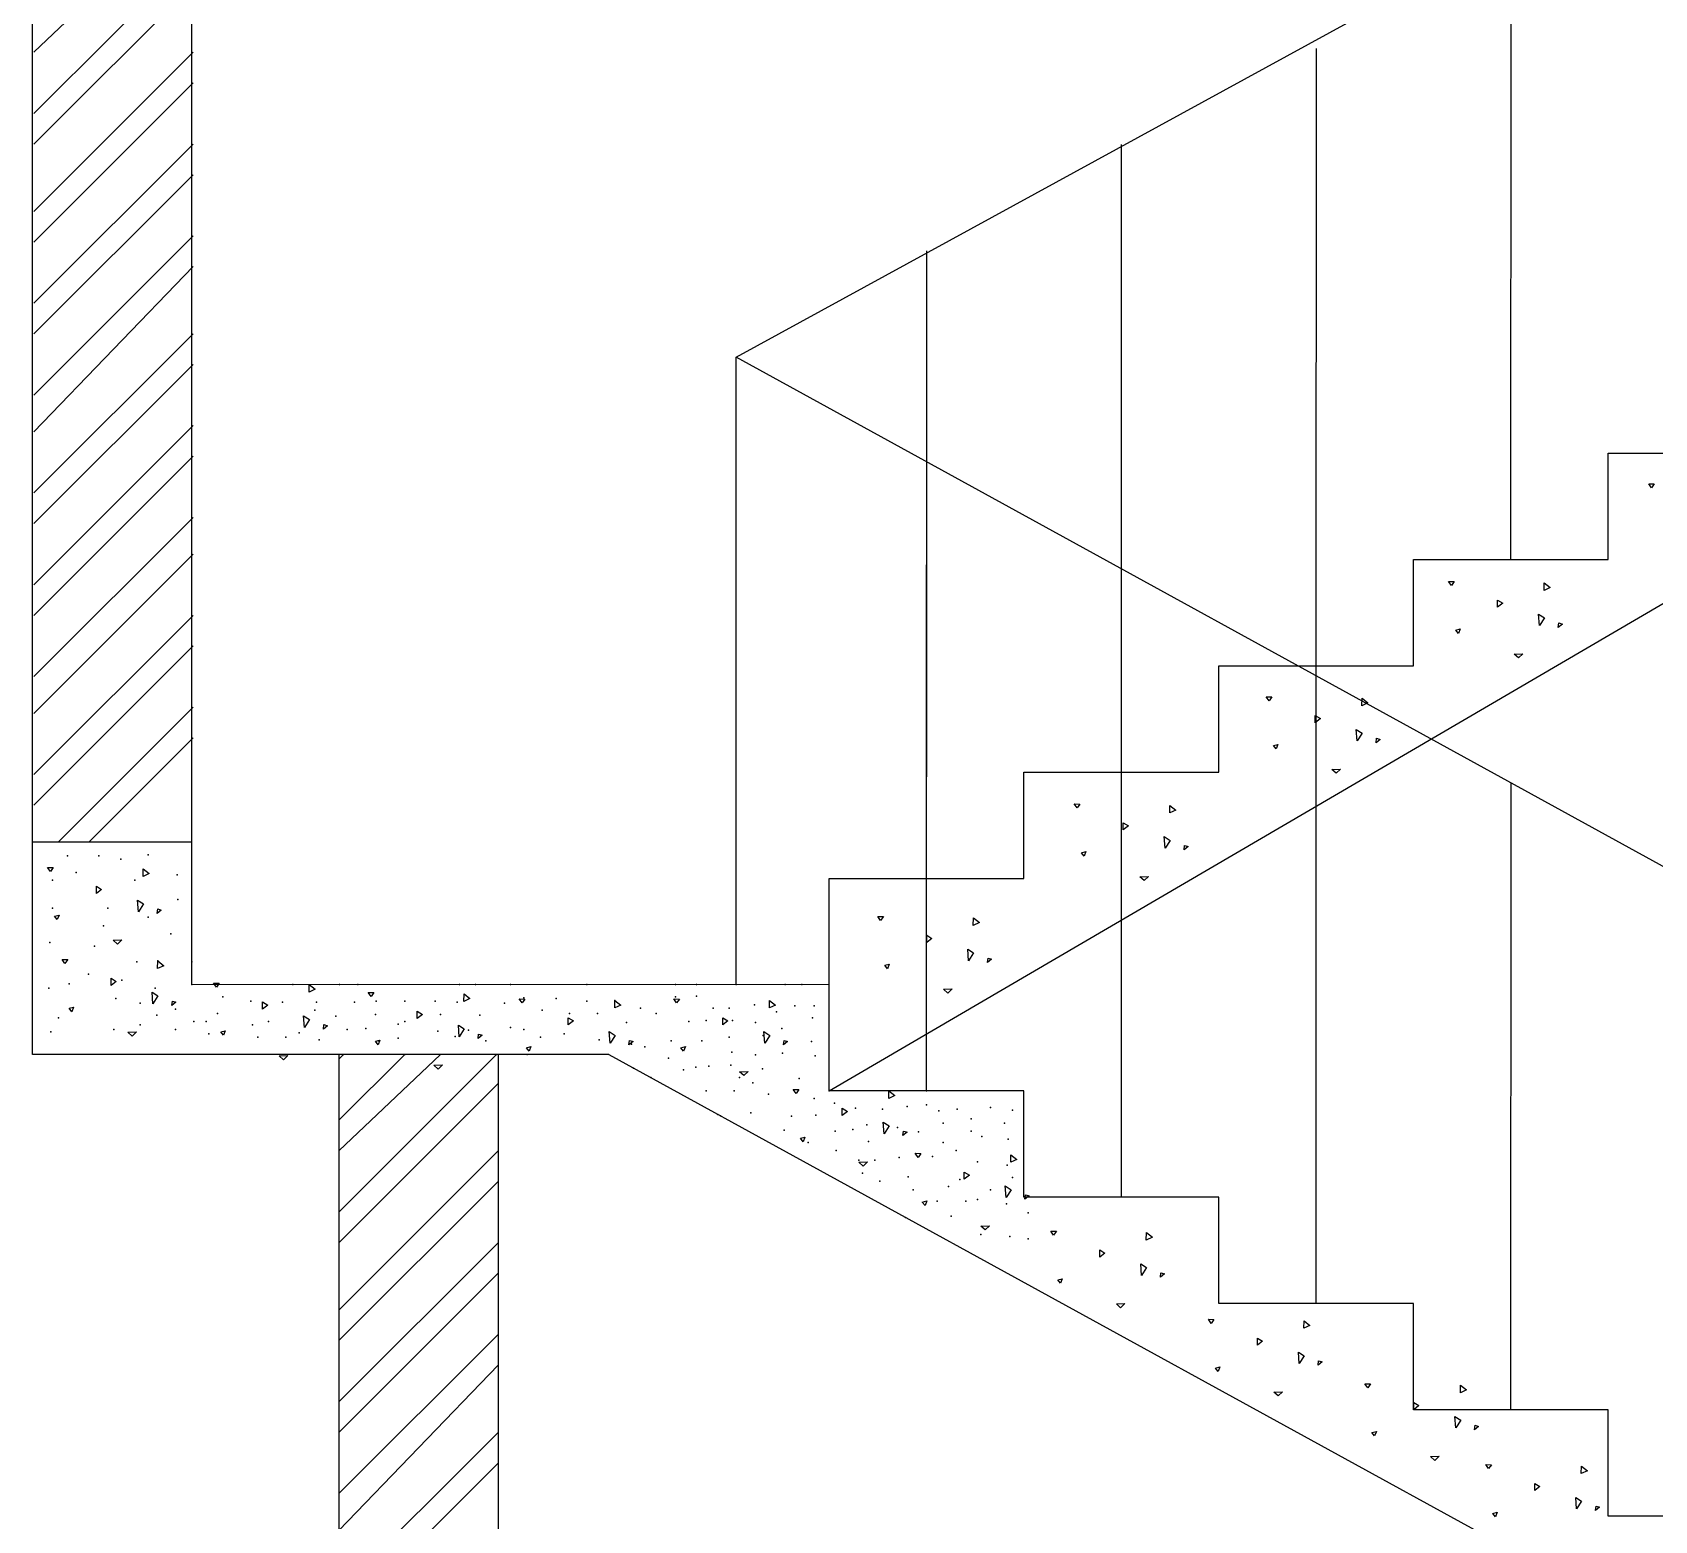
# Model space of a CAD drawing. Header units: inches. Extents: x 140261 to 278399, y 61833 to 125561.
# Drawn here: x 141312.3 to 141403.9, y 63473.2 to 63557.2 of the extents above; entities that cross this region are included whole.
import ezdxf

# ---------------------------------------------------------------- set-up
doc = ezdxf.new("R2010")
doc.units = ezdxf.units.IN
doc.layers.add('PDF_0', color=7, linetype='Continuous')

msp = doc.modelspace()

# ---------------------------------------------------------------- linework, layer by layer
for p, q in [((141312.252, 63499.538), (141312.252, 63641.341)), ((141321.252, 63503.483), (141321.252, 63637.341)), ((141351.998, 63538.906), (141450.76, 63592.925)), ((141395.752, 63527.484), (141395.76, 63562.914)), ((141384.76, 63520.899), (141384.767, 63556.329)), ((141357.252, 63497.475), (141451.873, 63552.787)), ((141373.752, 63515.479), (141373.76, 63550.909)), ((141362.755, 63509.476), (141362.762, 63544.906)), ((141351.99, 63503.476), (141351.998, 63538.906)), ((141450.76, 63484.629), (141351.998, 63538.906)), ((141401.252, 63533.485), (141412.252, 63533.487)), ((141401.252, 63527.485), (141401.252, 63533.485)), ((141362.752, 63497.474), (141362.76, 63532.904)), ((141403.533, 63531.758), (141403.852, 63531.751)), ((141403.692, 63531.53), (141403.533, 63531.758)), ((141403.852, 63531.751), (141403.692, 63531.53)), ((141373.752, 63491.472), (141373.76, 63526.902)), ((141390.252, 63527.482), (141401.252, 63527.485)), ((141390.252, 63521.482), (141390.252, 63527.482)), ((141392.231, 63526.248), (141392.55, 63526.241)), ((141392.39, 63526.02), (141392.231, 63526.248)), ((141392.55, 63526.241), (141392.39, 63526.02)), ((141397.629, 63525.739), (141397.636, 63526.165)), ((141397.971, 63525.899), (141397.629, 63525.739)), ((141397.636, 63526.165), (141397.971, 63525.899)), ((141394.998, 63525.184), (141395.287, 63525.01)), ((141394.998, 63524.782), (141394.998, 63525.184)), ((141395.287, 63525.01), (141394.998, 63524.782)), ((141397.316, 63524.402), (141397.647, 63524.187)), ((141397.364, 63523.749), (141397.316, 63524.402)), ((141397.647, 63524.187), (141397.364, 63523.749)), ((141392.632, 63523.49), (141392.883, 63523.559)), ((141392.784, 63523.3), (141392.632, 63523.49)), ((141392.883, 63523.559), (141392.784, 63523.3)), ((141398.429, 63523.65), (141398.46, 63523.901)), ((141398.658, 63523.84), (141398.429, 63523.65)), ((141398.46, 63523.901), (141398.658, 63523.84)), ((141395.938, 63522.135), (141396.425, 63522.158)), ((141396.182, 63521.922), (141395.938, 63522.135)), ((141396.425, 63522.158), (141396.182, 63521.922)), ((141379.252, 63521.48), (141390.252, 63521.482)), ((141379.252, 63515.48), (141379.252, 63521.48)), ((141384.752, 63485.469), (141384.76, 63520.899)), ((141381.936, 63519.735), (141382.255, 63519.727)), ((141382.096, 63519.507), (141381.936, 63519.735)), ((141382.255, 63519.727), (141382.096, 63519.507)), ((141387.334, 63519.226), (141387.342, 63519.651)), ((141387.676, 63519.385), (141387.334, 63519.226)), ((141387.342, 63519.651), (141387.676, 63519.385)), ((141384.703, 63518.671), (141384.992, 63518.496)), ((141384.703, 63518.268), (141384.703, 63518.671)), ((141384.992, 63518.496), (141384.703, 63518.268)), ((141387.021, 63517.888), (141387.353, 63517.674)), ((141387.069, 63517.235), (141387.021, 63517.888)), ((141387.353, 63517.674), (141387.069, 63517.235)), ((141382.337, 63516.977), (141382.589, 63517.045)), ((141382.489, 63516.786), (141382.337, 63516.977)), ((141382.589, 63517.045), (141382.489, 63516.786)), ((141388.134, 63517.137), (141388.165, 63517.388)), ((141388.363, 63517.327), (141388.134, 63517.137)), ((141388.165, 63517.388), (141388.363, 63517.327)), ((141368.252, 63515.478), (141379.252, 63515.48)), ((141368.252, 63509.478), (141368.252, 63515.478)), ((141385.643, 63515.622), (141386.131, 63515.645)), ((141385.887, 63515.409), (141385.643, 63515.622)), ((141386.131, 63515.645), (141385.887, 63515.409)), ((141395.752, 63479.467), (141395.76, 63514.897)), ((141371.091, 63513.682), (141371.41, 63513.674)), ((141371.251, 63513.454), (141371.091, 63513.682)), ((141371.41, 63513.674), (141371.251, 63513.454)), ((141376.489, 63513.173), (141376.497, 63513.598)), ((141376.831, 63513.333), (141376.489, 63513.173)), ((141376.497, 63513.598), (141376.831, 63513.333)), ((141373.859, 63512.618), (141374.148, 63512.444)), ((141373.859, 63512.216), (141373.859, 63512.618)), ((141374.148, 63512.444), (141373.859, 63512.216)), ((141312.252, 63499.538), (141312.252, 63511.538)), ((141312.252, 63511.538), (141321.252, 63511.538)), ((141376.177, 63511.835), (141376.508, 63511.621)), ((141376.224, 63511.183), (141376.177, 63511.835)), ((141376.508, 63511.621), (141376.224, 63511.183)), ((141377.289, 63511.084), (141377.32, 63511.335)), ((141377.518, 63511.274), (141377.289, 63511.084)), ((141377.32, 63511.335), (141377.518, 63511.274)), ((141371.492, 63510.924), (141371.744, 63510.992)), ((141371.645, 63510.734), (141371.492, 63510.924)), ((141371.744, 63510.992), (141371.645, 63510.734)), ((141313.102, 63510.097), (141313.422, 63510.089)), ((141313.262, 63509.869), (141313.102, 63510.097)), ((141313.422, 63510.089), (141313.262, 63509.869)), ((141318.501, 63509.588), (141318.508, 63510.013)), ((141318.843, 63509.747), (141318.501, 63509.588)), ((141318.508, 63510.013), (141318.843, 63509.747)), ((141357.252, 63509.475), (141368.252, 63509.478)), ((141357.252, 63503.475), (141357.252, 63509.475)), ((141357.252, 63503.475), (141357.252, 63509.475)), ((141374.798, 63509.569), (141375.286, 63509.592)), ((141375.042, 63509.356), (141374.798, 63509.569)), ((141375.286, 63509.592), (141375.042, 63509.356)), ((141315.87, 63509.033), (141316.159, 63508.858)), ((141315.87, 63508.63), (141315.87, 63509.033)), ((141316.159, 63508.858), (141315.87, 63508.63)), ((141318.188, 63508.25), (141318.519, 63508.036)), ((141318.236, 63507.597), (141318.188, 63508.25)), ((141318.519, 63508.036), (141318.236, 63507.597)), ((141319.301, 63507.498), (141319.332, 63507.75)), ((141319.53, 63507.689), (141319.301, 63507.498)), ((141319.332, 63507.75), (141319.53, 63507.689)), ((141313.504, 63507.339), (141313.755, 63507.407)), ((141313.656, 63507.148), (141313.504, 63507.339)), ((141313.755, 63507.407), (141313.656, 63507.148)), ((141359.992, 63507.327), (141360.311, 63507.319)), ((141360.151, 63507.099), (141359.992, 63507.327)), ((141360.311, 63507.319), (141360.151, 63507.099)), ((141365.39, 63506.818), (141365.398, 63507.243)), ((141365.732, 63506.977), (141365.39, 63506.818)), ((141365.398, 63507.243), (141365.732, 63506.977)), ((141316.81, 63505.984), (141317.297, 63506.006)), ((141317.054, 63505.77), (141316.81, 63505.984)), ((141317.297, 63506.006), (141317.054, 63505.77)), ((141362.759, 63506.263), (141363.048, 63506.088)), ((141362.759, 63505.86), (141362.759, 63506.263)), ((141363.048, 63506.088), (141362.759, 63505.86)), ((141313.925, 63504.898), (141314.244, 63504.89)), ((141314.084, 63504.67), (141313.925, 63504.898)), ((141314.244, 63504.89), (141314.084, 63504.67)), ((141319.323, 63504.389), (141319.331, 63504.814)), ((141319.331, 63504.814), (141319.665, 63504.548)), ((141365.077, 63505.48), (141365.409, 63505.266)), ((141365.125, 63504.827), (141365.077, 63505.48)), ((141365.409, 63505.266), (141365.125, 63504.827)), ((141366.19, 63504.728), (141366.221, 63504.98)), ((141366.419, 63504.919), (141366.19, 63504.728)), ((141366.221, 63504.98), (141366.419, 63504.919)), ((141316.692, 63503.834), (141316.981, 63503.659)), ((141316.692, 63503.432), (141316.692, 63503.834)), ((141319.665, 63504.548), (141319.323, 63504.389)), ((141360.393, 63504.568), (141360.644, 63504.637)), ((141360.545, 63504.378), (141360.393, 63504.568)), ((141360.644, 63504.637), (141360.545, 63504.378)), ((141316.981, 63503.659), (141316.692, 63503.432)), ((141319.01, 63503.051), (141319.342, 63502.837)), ((141319.058, 63502.399), (141319.01, 63503.051)), ((141357.252, 63503.475), (141321.252, 63503.483)), ((141322.482, 63503.565), (141322.801, 63503.558)), ((141322.642, 63503.337), (141322.482, 63503.565)), ((141322.801, 63503.558), (141322.642, 63503.337)), ((141327.881, 63503.056), (141327.888, 63503.482)), ((141328.223, 63503.216), (141327.881, 63503.056)), ((141327.888, 63503.482), (141328.223, 63503.216)), ((141331.219, 63503.034), (141331.539, 63503.026)), ((141331.379, 63502.806), (141331.219, 63503.034)), ((141331.539, 63503.026), (141331.379, 63502.806)), ((141336.618, 63502.525), (141336.625, 63502.95)), ((141336.625, 63502.95), (141336.96, 63502.685)), ((141357.252, 63497.475), (141357.253, 63503.475)), ((141363.699, 63503.213), (141364.187, 63503.236)), ((141363.943, 63503), (141363.699, 63503.213)), ((141364.187, 63503.236), (141363.943, 63503)), ((141314.326, 63502.14), (141314.577, 63502.208)), ((141314.478, 63501.949), (141314.326, 63502.14)), ((141314.577, 63502.208), (141314.478, 63501.949)), ((141319.342, 63502.837), (141319.058, 63502.399)), ((141320.123, 63502.3), (141320.154, 63502.551)), ((141320.352, 63502.49), (141320.123, 63502.3)), ((141320.154, 63502.551), (141320.352, 63502.49)), ((141325.25, 63502.501), (141325.539, 63502.327)), ((141325.25, 63502.099), (141325.25, 63502.501)), ((141325.539, 63502.327), (141325.25, 63502.099)), ((141336.96, 63502.685), (141336.618, 63502.525)), ((141339.745, 63502.669), (141340.064, 63502.662)), ((141339.905, 63502.441), (141339.745, 63502.669)), ((141340.064, 63502.662), (141339.905, 63502.441)), ((141345.143, 63502.16), (141345.151, 63502.586)), ((141345.486, 63502.32), (141345.143, 63502.16)), ((141345.151, 63502.586), (141345.486, 63502.32)), ((141348.475, 63502.669), (141348.794, 63502.662)), ((141348.634, 63502.441), (141348.475, 63502.669)), ((141348.794, 63502.662), (141348.634, 63502.441)), ((141353.873, 63502.16), (141353.881, 63502.586)), ((141354.215, 63502.32), (141353.873, 63502.16)), ((141353.881, 63502.586), (141354.215, 63502.32)), ((141327.568, 63501.719), (141327.899, 63501.504)), ((141327.616, 63501.066), (141327.568, 63501.719)), ((141327.899, 63501.504), (141327.616, 63501.066)), ((141328.681, 63500.967), (141328.711, 63501.218)), ((141328.909, 63501.157), (141328.681, 63500.967)), ((141328.711, 63501.218), (141328.909, 63501.157)), ((141333.987, 63501.97), (141334.276, 63501.796)), ((141333.987, 63501.568), (141333.987, 63501.97)), ((141334.276, 63501.796), (141333.987, 63501.568)), ((141336.305, 63501.188), (141336.636, 63500.973)), ((141336.353, 63500.535), (141336.305, 63501.188)), ((141342.513, 63501.606), (141342.802, 63501.431)), ((141342.513, 63501.203), (141342.513, 63501.606)), ((141342.802, 63501.431), (141342.513, 63501.203)), ((141351.242, 63501.606), (141351.531, 63501.431)), ((141351.242, 63501.203), (141351.242, 63501.606)), ((141351.531, 63501.431), (141351.242, 63501.203)), ((141317.632, 63500.785), (141318.12, 63500.808)), ((141317.876, 63500.572), (141317.632, 63500.785)), ((141318.12, 63500.808), (141317.876, 63500.572)), ((141322.883, 63500.807), (141323.135, 63500.876)), ((141323.036, 63500.617), (141322.883, 63500.807)), ((141323.135, 63500.876), (141323.036, 63500.617)), ((141331.621, 63500.276), (141331.872, 63500.344)), ((141331.773, 63500.086), (141331.621, 63500.276)), ((141331.872, 63500.344), (141331.773, 63500.086)), ((141336.636, 63500.973), (141336.353, 63500.535)), ((141337.418, 63500.436), (141337.448, 63500.687)), ((141337.646, 63500.626), (141337.418, 63500.436)), ((141337.448, 63500.687), (141337.646, 63500.626)), ((141344.831, 63500.823), (141345.162, 63500.609)), ((141344.878, 63500.17), (141344.831, 63500.823)), ((141345.162, 63500.609), (141344.878, 63500.17)), ((141345.943, 63500.071), (141345.974, 63500.322)), ((141346.172, 63500.261), (141345.943, 63500.071)), ((141345.974, 63500.322), (141346.172, 63500.261)), ((141353.56, 63500.823), (141353.892, 63500.609)), ((141353.608, 63500.17), (141353.56, 63500.823)), ((141353.892, 63500.609), (141353.608, 63500.17)), ((141354.673, 63500.071), (141354.704, 63500.322)), ((141354.902, 63500.261), (141354.673, 63500.071)), ((141354.704, 63500.322), (141354.902, 63500.261)), ((141344.801, 63499.531), (141312.251, 63499.538)), ((141326.19, 63499.452), (141326.677, 63499.475)), ((141326.433, 63499.239), (141326.19, 63499.452)), ((141326.677, 63499.475), (141326.433, 63499.239)), ((141329.56, 63499.535), (141329.56, 63437.195)), ((141338.56, 63499.533), (141338.56, 63437.195)), ((141340.146, 63499.911), (141340.398, 63499.98)), ((141340.299, 63499.721), (141340.146, 63499.911)), ((141340.398, 63499.98), (141340.299, 63499.721)), ((141344.801, 63499.531), (141458.432, 63437.195)), ((141348.876, 63499.911), (141349.127, 63499.98)), ((141349.028, 63499.721), (141348.876, 63499.911)), ((141349.127, 63499.98), (141349.028, 63499.721)), ((141334.927, 63498.921), (141335.414, 63498.944)), ((141335.171, 63498.708), (141334.927, 63498.921)), ((141335.414, 63498.944), (141335.171, 63498.708)), ((141352.182, 63498.556), (141352.67, 63498.579)), ((141352.426, 63498.343), (141352.182, 63498.556)), ((141352.67, 63498.579), (141352.426, 63498.343)), ((141355.219, 63497.558), (141355.538, 63497.55)), ((141355.379, 63497.33), (141355.219, 63497.558)), ((141355.538, 63497.55), (141355.379, 63497.33)), ((141368.252, 63497.473), (141357.252, 63497.475)), ((141360.618, 63497.049), (141360.625, 63497.474)), ((141360.625, 63497.474), (141360.96, 63497.209)), ((141368.252, 63491.473), (141368.252, 63497.473)), ((141357.987, 63496.494), (141358.276, 63496.32)), ((141357.987, 63496.092), (141357.987, 63496.494)), ((141360.96, 63497.209), (141360.618, 63497.049)), ((141358.276, 63496.32), (141357.987, 63496.092)), ((141360.305, 63495.712), (141360.636, 63495.497)), ((141360.353, 63495.059), (141360.305, 63495.712)), ((141355.621, 63494.8), (141355.872, 63494.869)), ((141355.773, 63494.61), (141355.621, 63494.8)), ((141355.872, 63494.869), (141355.773, 63494.61)), ((141360.636, 63495.497), (141360.353, 63495.059)), ((141361.418, 63494.96), (141361.448, 63495.211)), ((141361.646, 63495.15), (141361.418, 63494.96)), ((141361.448, 63495.211), (141361.646, 63495.15)), ((141362.109, 63493.954), (141362.428, 63493.947)), ((141362.269, 63493.726), (141362.109, 63493.954)), ((141362.428, 63493.947), (141362.269, 63493.726)), ((141367.507, 63493.445), (141367.515, 63493.871)), ((141367.515, 63493.871), (141367.849, 63493.605)), ((141358.927, 63493.445), (141359.414, 63493.468)), ((141359.171, 63493.232), (141358.927, 63493.445)), ((141359.414, 63493.468), (141359.171, 63493.232)), ((141364.876, 63492.891), (141365.165, 63492.716)), ((141364.876, 63492.488), (141364.876, 63492.891)), ((141367.849, 63493.605), (141367.507, 63493.445)), ((141365.165, 63492.716), (141364.876, 63492.488)), ((141367.194, 63492.108), (141367.526, 63491.894)), ((141367.242, 63491.455), (141367.194, 63492.108)), ((141362.51, 63491.196), (141362.761, 63491.265)), ((141362.662, 63491.006), (141362.51, 63491.196)), ((141362.761, 63491.265), (141362.662, 63491.006)), ((141367.526, 63491.894), (141367.242, 63491.455)), ((141379.252, 63491.47), (141368.252, 63491.473)), ((141368.307, 63491.356), (141368.338, 63491.607)), ((141368.536, 63491.546), (141368.307, 63491.356)), ((141368.338, 63491.607), (141368.536, 63491.546)), ((141379.252, 63485.47), (141379.252, 63491.47)), ((141365.816, 63489.841), (141366.304, 63489.864)), ((141366.06, 63489.628), (141365.816, 63489.841)), ((141366.304, 63489.864), (141366.06, 63489.628)), ((141369.76, 63489.56), (141370.079, 63489.553)), ((141369.92, 63489.332), (141369.76, 63489.56)), ((141370.079, 63489.553), (141369.92, 63489.332)), ((141375.159, 63489.051), (141375.166, 63489.477)), ((141375.501, 63489.211), (141375.159, 63489.051)), ((141375.166, 63489.477), (141375.501, 63489.211)), ((141372.528, 63488.497), (141372.817, 63488.322)), ((141372.528, 63488.094), (141372.528, 63488.497)), ((141372.817, 63488.322), (141372.528, 63488.094)), ((141374.846, 63487.714), (141375.177, 63487.5)), ((141374.894, 63487.061), (141374.846, 63487.714)), ((141375.177, 63487.5), (141374.894, 63487.061)), ((141370.161, 63486.802), (141370.413, 63486.871)), ((141370.314, 63486.612), (141370.161, 63486.802)), ((141370.413, 63486.871), (141370.314, 63486.612)), ((141375.959, 63486.962), (141375.989, 63487.213)), ((141376.187, 63487.152), (141375.959, 63486.962)), ((141375.989, 63487.213), (141376.187, 63487.152)), ((141373.468, 63485.447), (141373.955, 63485.47)), ((141373.711, 63485.234), (141373.468, 63485.447)), ((141373.955, 63485.47), (141373.711, 63485.234)), ((141378.664, 63484.58), (141378.983, 63484.572)), ((141378.823, 63484.352), (141378.664, 63484.58)), ((141378.983, 63484.572), (141378.823, 63484.352)), ((141390.252, 63485.468), (141379.252, 63485.47)), ((141390.252, 63479.468), (141390.252, 63485.468)), ((141384.062, 63484.071), (141384.069, 63484.496)), ((141384.404, 63484.23), (141384.062, 63484.071)), ((141384.069, 63484.496), (141384.404, 63484.23)), ((141381.431, 63483.516), (141381.72, 63483.341)), ((141381.431, 63483.113), (141381.431, 63483.516)), ((141381.72, 63483.341), (141381.431, 63483.113)), ((141379.065, 63481.822), (141379.316, 63481.89)), ((141379.217, 63481.631), (141379.065, 63481.822)), ((141379.316, 63481.89), (141379.217, 63481.631)), ((141383.749, 63482.733), (141384.08, 63482.519)), ((141383.797, 63482.081), (141383.749, 63482.733)), ((141384.08, 63482.519), (141383.797, 63482.081)), ((141384.862, 63481.982), (141384.893, 63482.233)), ((141385.091, 63482.172), (141384.862, 63481.982)), ((141384.893, 63482.233), (141385.091, 63482.172)), ((141387.502, 63480.943), (141387.821, 63480.936)), ((141387.662, 63480.715), (141387.502, 63480.943)), ((141387.821, 63480.936), (141387.662, 63480.715)), ((141382.371, 63480.467), (141382.858, 63480.49)), ((141382.615, 63480.254), (141382.371, 63480.467)), ((141382.858, 63480.49), (141382.615, 63480.254)), ((141392.901, 63480.434), (141392.908, 63480.86)), ((141393.243, 63480.594), (141392.901, 63480.434)), ((141392.908, 63480.86), (141393.243, 63480.594)), ((141401.252, 63479.466), (141390.252, 63479.468)), ((141390.27, 63479.88), (141390.559, 63479.705)), ((141390.27, 63479.477), (141390.27, 63479.88)), ((141390.559, 63479.705), (141390.27, 63479.477)), ((141392.588, 63479.097), (141392.919, 63478.883)), ((141392.636, 63478.444), (141392.588, 63479.097)), ((141401.252, 63473.466), (141401.252, 63479.466)), ((141387.904, 63478.185), (141388.155, 63478.254)), ((141388.056, 63477.995), (141387.904, 63478.185)), ((141388.155, 63478.254), (141388.056, 63477.995)), ((141392.919, 63478.883), (141392.636, 63478.444)), ((141393.701, 63478.345), (141393.731, 63478.596)), ((141393.929, 63478.536), (141393.701, 63478.345)), ((141393.731, 63478.596), (141393.929, 63478.536)), ((141391.21, 63476.83), (141391.697, 63476.853)), ((141391.454, 63476.617), (141391.21, 63476.83)), ((141391.697, 63476.853), (141391.454, 63476.617)), ((141394.329, 63476.375), (141394.648, 63476.367)), ((141394.489, 63476.147), (141394.329, 63476.375)), ((141394.648, 63476.367), (141394.489, 63476.147)), ((141399.727, 63475.865), (141399.735, 63476.291)), ((141400.07, 63476.025), (141399.727, 63475.865)), ((141399.735, 63476.291), (141400.07, 63476.025)), ((141397.097, 63475.311), (141397.386, 63475.136)), ((141397.097, 63474.908), (141397.097, 63475.311)), ((141397.386, 63475.136), (141397.097, 63474.908)), ((141399.415, 63474.528), (141399.746, 63474.314)), ((141399.462, 63473.875), (141399.415, 63474.528)), ((141394.73, 63473.616), (141394.982, 63473.685)), ((141394.883, 63473.426), (141394.73, 63473.616)), ((141394.982, 63473.685), (141394.883, 63473.426)), ((141399.746, 63474.314), (141399.462, 63473.875)), ((141400.528, 63473.776), (141400.558, 63474.027)), ((141400.756, 63473.967), (141400.528, 63473.776)), ((141400.558, 63474.027), (141400.756, 63473.967)), ((141412.252, 63473.463), (141401.252, 63473.466))]:
    msp.add_line(p, q)
for p in [(141312.252, 63511.538), (141314.226, 63510.757), (141316.01, 63510.757), (141317.249, 63510.559), (141318.785, 63510.807), (141313.384, 63509.37), (141314.722, 63509.816), (141318.042, 63509.37), (141320.421, 63509.668), (141313.384, 63507.786), (141316.506, 63507.786), (141320.47, 63508.281), (141316.258, 63506.795), (141318.785, 63507.291), (141313.235, 63505.854), (141315.762, 63505.656), (141320.074, 63506.349), (141318.141, 63504.765), (141319.331, 63504.814), (141321.252, 63504.765), (141315.415, 63504.071), (141313.185, 63503.279), (141314.325, 63503.527), (141317.299, 63503.725), (141319.182, 63503.279), (141321.252, 63503.483), (141326.963, 63503.482), (141329.589, 63503.481), (141330.63, 63503.481), (141336.379, 63503.48), (141337.271, 63503.48), (141337.271, 63503.48), (141339.252, 63503.479), (141343.565, 63503.478), (141343.565, 63503.478), (141348.571, 63503.477), (141349.76, 63503.477), (141351.99, 63503.476), (141354.766, 63503.476), (141354.766, 63503.476), (141355.707, 63503.476), (141316.952, 63502.685), (141318.339, 63502.437), (141320.322, 63502.09), (141322.998, 63502.784), (141324.584, 63502.536), (141326.368, 63502.487), (141328.202, 63502.041), (141328.301, 63502.487), (141330.432, 63502.487), (141331.671, 63502.536), (141333.275, 63502.536), (141333.275, 63502.536), (141333.275, 63502.536), (141334.991, 63502.536), (141336.23, 63502.487), (141336.23, 63502.487), (141338.907, 63502.437), (141339.997, 63502.734), (141341.038, 63502.041), (141341.038, 63502.041), (141341.831, 63502.685), (141343.565, 63502.536), (141345.151, 63502.586), (141345.151, 63502.586), (141346.588, 63502.14), (141346.588, 63502.14), (141348.571, 63502.784), (141348.571, 63502.784), (141349.76, 63502.833), (141350.702, 63502.14), (141350.702, 63502.14), (141351.594, 63502.14), (141353.031, 63502.338), (141355.311, 63502.289), (141356.401, 63502.289), (141356.401, 63502.289), (141313.73, 63501.595), (141318.339, 63501.199), (141319.281, 63501.744), (141321.362, 63501.397), (141322.056, 63501.397), (141322.701, 63501.843), (141322.701, 63501.843), (141324.683, 63501.199), (141325.575, 63501.397), (141325.575, 63501.397), (141329.391, 63501.694), (141331.621, 63501.793), (141331.621, 63501.793), (141332.91, 63501.249), (141333.275, 63501.397), (141335.289, 63501.793), (141335.289, 63501.793), (141337.519, 63501.744), (141342.574, 63501.843), (141342.574, 63501.843), (141344.16, 63501.843), (141345.795, 63501.348), (141345.795, 63501.348), (141345.795, 63501.348), (141347.48, 63501.843), (141347.48, 63501.843), (141349.314, 63501.397), (141350.305, 63501.447), (141351.792, 63501.447), (141353.081, 63501.348), (141353.081, 63501.348), (141354.27, 63501.942), (141356.302, 63501.595), (141313.284, 63500.803), (141316.853, 63500.951), (141320.322, 63500.951), (141322.205, 63500.704), (141324.98, 63500.506), (141326.566, 63500.506), (141326.566, 63500.506), (141327.31, 63500.753), (141328.45, 63500.357), (141330.035, 63500.951), (141331.076, 63501.001), (141331.77, 63500.308), (141332.91, 63500.456), (141335.14, 63500.852), (141336.131, 63500.555), (141336.875, 63500.902), (141336.875, 63500.902), (141336.875, 63500.902), (141337.866, 63500.308), (141339.253, 63501.05), (141339.997, 63500.951), (141340.938, 63500.506), (141342.277, 63500.704), (141342.277, 63500.704), (141344.259, 63500.357), (141348.323, 63500.308), (141350.058, 63500.308), (141350.058, 63500.308), (141351.594, 63500.506), (141353.527, 63500.605), (141354.567, 63501.001), (141354.567, 63501.001), (141356.252, 63500.258), (141329.56, 63499.535), (141329.82, 63499.535), (141333.275, 63499.534), (141338.458, 63499.533), (141340.195, 63499.532), (141346.093, 63500.11), (141346.836, 63499.961), (141346.836, 63499.961), (141348.174, 63499.317), (141351.743, 63499.664), (141351.743, 63499.664), (141353.081, 63499.515), (141354.617, 63499.614), (141356.451, 63499.466), (141346.204, 63498.762), (141349.017, 63498.673), (141349.71, 63498.822), (141350.454, 63498.871), (141351.693, 63498.921), (141353.477, 63498.723), (141347.177, 63498.228), (141347.177, 63498.228), (141350.305, 63497.485), (141351.891, 63497.485), (141352.188, 63498.228), (141352.932, 63497.931), (141355.558, 63498.178), (141357.252, 63497.475), (141362.752, 63497.474), (141353.824, 63497.287), (141356.401, 63497.039), (141357.541, 63496.791), (141358.73, 63496.494), (141361.654, 63496.593), (141362.745, 63496.692), (141366.363, 63496.544), (141350.97, 63496.147), (141351.102, 63496.075), (141352.833, 63496.247), (141355.113, 63496.049), (141355.113, 63496.049), (141356.5, 63496.098), (141360.267, 63496.445), (141360.267, 63496.445), (141363.439, 63496.346), (141363.439, 63496.346), (141363.686, 63495.652), (141364.479, 63496.445), (141365.272, 63495.9), (141367.155, 63495.652), (141367.601, 63496.395), (141354.716, 63495.256), (141357.591, 63495.207), (141357.591, 63495.207), (141357.591, 63495.207), (141357.591, 63495.207), (141358.582, 63495.306), (141359.375, 63495.553), (141361.109, 63495.405), (141361.109, 63495.405), (141362.299, 63495.157), (141365.272, 63495.207), (141365.867, 63494.91), (141367.354, 63494.761), (141356.054, 63494.563), (141357.64, 63494.117), (141359.474, 63494.612), (141363.092, 63493.77), (141363.092, 63493.77), (141363.686, 63494.563), (141364.43, 63494.117), (141358.929, 63493.572), (141358.929, 63493.572), (141359.127, 63492.83), (141359.821, 63493.572), (141361.208, 63493.721), (141365.619, 63493.473), (141367.304, 63493.275), (141367.304, 63493.275), (141360.118, 63492.384), (141361.704, 63492.631), (141363.984, 63492.087), (141363.984, 63492.087), (141364.628, 63492.483), (141367.601, 63492.582), (141362.001, 63491.889), (141362.001, 63491.889), (141363.339, 63491.245), (141364.975, 63491.245), (141365.619, 63491.344), (141366.363, 63491.889), (141367.255, 63491.096), (141367.255, 63491.096), (141361.562, 63490.336), (141364.132, 63490.403), (141368.494, 63490.601), (141365.817, 63489.363), (141367.453, 63489.264), (141368.494, 63489.115)]:
    msp.add_point(p)
at = {"layer": 'PDF_0', "lineweight": 25}
for points in [[(141312.338, 63556.121), (141321.338, 63564.671)], [(141312.338, 63552.665), (141321.324, 63561.651)], [(141312.338, 63550.937), (141321.324, 63559.923)], [(141312.338, 63547.136), (141321.324, 63556.121)], [(141312.338, 63545.407), (141321.324, 63554.393)], [(141312.338, 63541.951), (141321.324, 63550.937)], [(141312.338, 63540.223), (141321.324, 63549.209)], [(141312.338, 63536.767), (141321.324, 63545.753)], [(141312.338, 63534.694), (141321.324, 63544.025)], [(141312.338, 63531.238), (141321.324, 63540.223)], [(141312.338, 63529.51), (141321.324, 63538.495)], [(141312.338, 63526.054), (141321.324, 63535.039)], [(141312.338, 63524.326), (141321.324, 63533.311)], [(141312.338, 63520.87), (141321.324, 63529.855)], [(141312.338, 63518.796), (141321.324, 63527.782)], [(141312.338, 63515.34), (141321.324, 63524.326)], [(141312.338, 63513.612), (141321.324, 63522.598)], [(141313.721, 63511.538), (141321.324, 63519.142)], [(141315.449, 63511.538), (141321.324, 63517.414)], [(141329.56, 63499.275), (141329.82, 63499.535)], [(141329.56, 63495.818), (141333.275, 63499.534)], [(141329.56, 63490.634), (141338.458, 63499.533)], [(141329.56, 63494.09), (141335.289, 63499.533)], [(141329.56, 63488.906), (141338.546, 63497.892)], [(141329.56, 63485.105), (141338.546, 63494.09)], [(141329.56, 63483.377), (141338.546, 63492.362)], [(141329.56, 63479.921), (141338.546, 63488.906)], [(141329.56, 63478.193), (141338.546, 63487.178)], [(141329.56, 63474.737), (141338.546, 63483.722)], [(141329.56, 63472.663), (141338.546, 63481.994)], [(141329.56, 63469.207), (141338.546, 63478.193)], [(141329.56, 63467.479), (141338.546, 63476.465)]]:
    msp.add_lwpolyline(points, dxfattribs=at)

doc.saveas('drawing.dxf')
